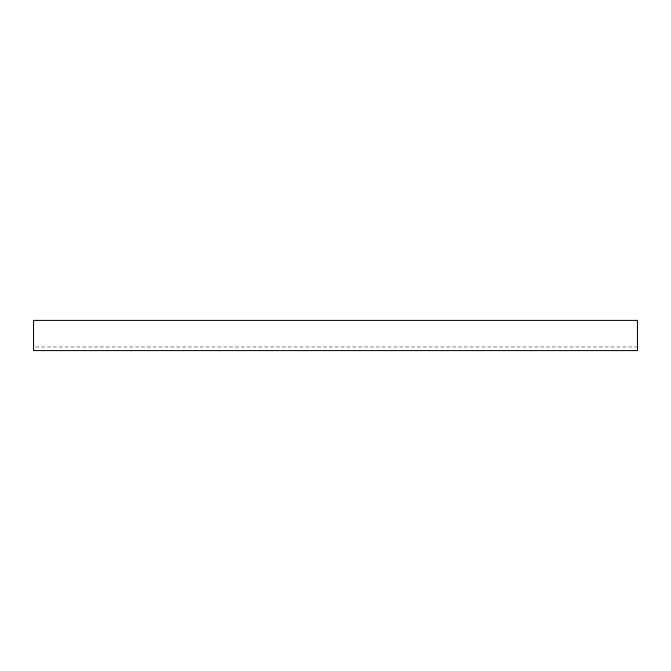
<?xml version="1.0" encoding="UTF-8"?>
<svg xmlns="http://www.w3.org/2000/svg" width="671" height="671" viewBox="0 0 671 671"><rect width="100%" height="100%" fill="white"/><g stroke="black" fill="none" stroke-linecap="round" stroke-linejoin="round"><path stroke-width="0.5" stroke-dasharray="3.35 2.52" d="M35.647 346.974L636.402 346.974"/><path stroke-width="1.01" d="M637.45 320.402L33.55 320.402L33.55 350.598L637.45 350.598L637.45 320.402"/></g></svg>
